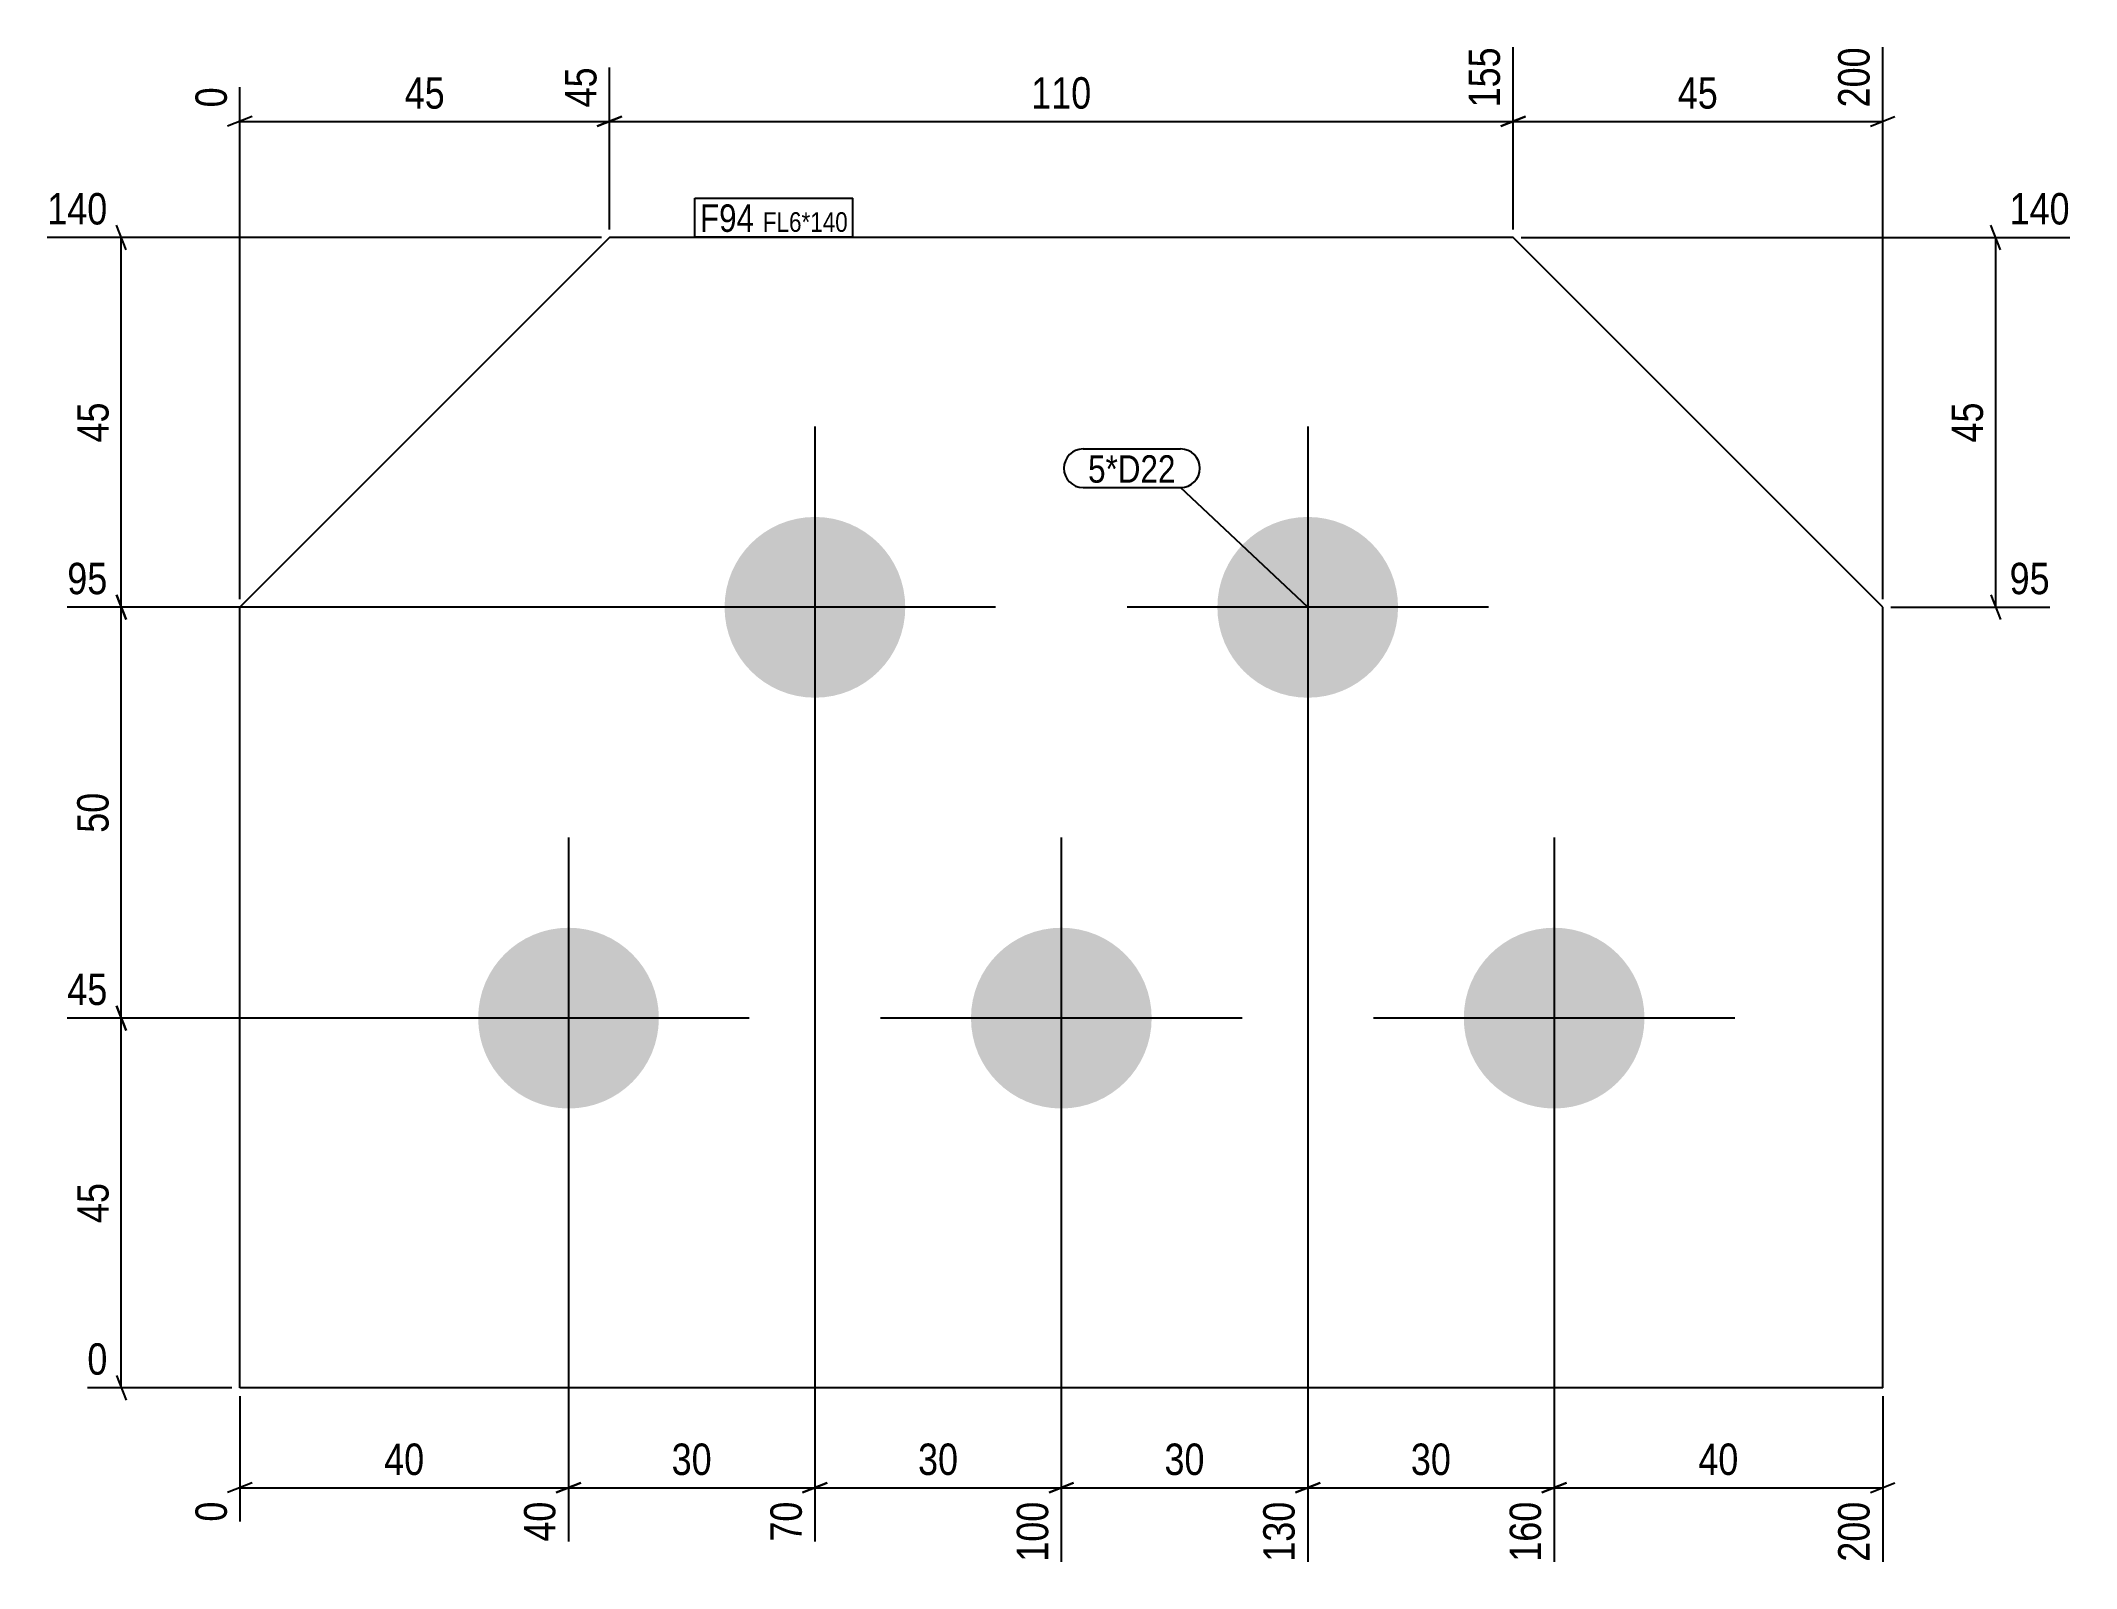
# Model space of a CAD drawing. Header units: millimetres. Extents: x 2 to 250, y 2 to 188.
import ezdxf

# ---------------------------------------------------------------- set-up
doc = ezdxf.new("R2010")
doc.units = ezdxf.units.MM
for name, color, linetype in [('MÅLSÆTNING', 7, 'Continuous'), ('STÅL', 7, 'Continuous'), ('TEKST', 7, 'Continuous')]:
    doc.layers.add(name, color=color, linetype=linetype)
doc.styles.add('Arial Narrow', font='ARIALN.TTF', dxfattribs={"height": 0.2})

msp = doc.modelspace()

# ---------------------------------------------------------------- hatches: boundary and pattern name
at = {"layer": 'STÅL', "linetype": 'Continuous'}
for points in [[(96.46, 108.16, -1), (96.46, 130.16, -1)], [(156.46, 108.16, -1), (156.46, 130.16, -1)], [(66.46, 58.16, -1), (66.46, 80.16, -1)], [(126.46, 58.16, -1), (126.46, 80.16, -1)], [(186.46, 58.16, -1), (186.46, 80.16, -1)]]:
    msp.add_hatch(color=3, dxfattribs=at).paths.add_polyline_path(points)

# ---------------------------------------------------------------- linework, layer by layer
at = {"layer": 'MÅLSÆTNING', "color": 7, "linetype": 'Continuous'}
for p, q in [((181.46, 165.16), (181.46, 187.32)), ((181.46, 165.16), (181.46, 187.32)), ((226.46, 120.16), (226.46, 187.32)), ((71.46, 165.16), (71.46, 184.88)), ((71.46, 165.16), (71.46, 184.88)), ((26.46, 120.16), (26.46, 182.45)), ((27.96, 178.91), (24.96, 177.71)), ((72.96, 178.91), (69.96, 177.71)), ((69.96, 177.71), (72.96, 178.91)), ((182.96, 178.91), (179.96, 177.71)), ((179.96, 177.71), (182.96, 178.91)), ((224.96, 177.71), (227.96, 178.91)), ((26.46, 178.31), (71.46, 178.31)), ((71.46, 178.31), (181.46, 178.31)), ((181.46, 178.31), (226.46, 178.31)), ((70.46, 164.16), (3, 164.16)), ((12.61, 162.66), (11.41, 165.66)), ((12.01, 119.16), (12.01, 164.16)), ((182.46, 164.16), (249.23, 164.16)), ((240.82, 162.66), (239.62, 165.66)), ((240.22, 119.16), (240.22, 164.16)), ((95.46, 119.16), (5.44, 119.16)), ((95.46, 119.16), (5.44, 119.16)), ((11.41, 120.66), (12.61, 117.66)), ((12.61, 117.66), (11.41, 120.66)), ((12.01, 69.16), (12.01, 119.16)), ((227.46, 119.16), (246.8, 119.16)), ((239.62, 120.66), (240.82, 117.66)), ((96.46, 118.16), (96.46, 5.44)), ((96.46, 118.16), (96.46, 5.44)), ((156.46, 118.16), (156.46, 3)), ((156.46, 118.16), (156.46, 3)), ((11.41, 70.66), (12.61, 67.66)), ((12.61, 67.66), (11.41, 70.66)), ((65.46, 69.16), (5.44, 69.16)), ((65.46, 69.16), (5.44, 69.16)), ((12.01, 24.16), (12.01, 69.16)), ((66.46, 68.16), (66.46, 5.44)), ((66.46, 68.16), (66.46, 5.44)), ((126.46, 68.16), (126.46, 3)), ((126.46, 68.16), (126.46, 3)), ((186.46, 68.16), (186.46, 3)), ((11.41, 25.66), (12.61, 22.66)), ((25.46, 24.16), (7.88, 24.16)), ((26.46, 23.16), (26.46, 7.88)), ((226.46, 23.16), (226.46, 3)), ((27.96, 12.61), (24.96, 11.41)), ((67.96, 12.61), (64.96, 11.41)), ((64.96, 11.41), (67.96, 12.61)), ((97.96, 12.61), (94.96, 11.41)), ((94.96, 11.41), (97.96, 12.61)), ((127.96, 12.61), (124.96, 11.41)), ((124.96, 11.41), (127.96, 12.61)), ((157.96, 12.61), (154.96, 11.41)), ((154.96, 11.41), (157.96, 12.61)), ((184.96, 11.41), (187.96, 12.61)), ((224.96, 11.41), (227.96, 12.61)), ((26.46, 12.01), (66.46, 12.01)), ((66.46, 12.01), (96.46, 12.01)), ((96.46, 12.01), (126.46, 12.01)), ((126.46, 12.01), (156.46, 12.01)), ((156.46, 12.01), (186.46, 12.01))]:
    msp.add_line(p, q, dxfattribs=at)
at = {"layer": 'STÅL', "color": 2, "linetype": 'Continuous'}
for p, q in [((71.46, 164.16), (26.46, 119.16)), ((181.46, 164.16), (71.46, 164.16)), ((226.46, 119.16), (181.46, 164.16)), ((26.46, 24.16), (26.46, 119.16)), ((226.46, 24.16), (226.46, 119.16)), ((226.46, 24.16), (26.46, 24.16))]:
    msp.add_line(p, q, dxfattribs=at)
at = {"layer": 'STÅL', "color": 3, "linetype": 'Continuous'}
for p, q in [((96.46, 141.16), (96.46, 97.16)), ((156.46, 141.16), (156.46, 97.16)), ((118.46, 119.16), (74.46, 119.16)), ((178.46, 119.16), (134.46, 119.16)), ((66.46, 91.16), (66.46, 47.16)), ((126.46, 91.16), (126.46, 47.16)), ((186.46, 91.16), (186.46, 47.16)), ((88.46, 69.16), (44.46, 69.16)), ((148.46, 69.16), (104.46, 69.16)), ((208.46, 69.16), (164.46, 69.16))]:
    msp.add_line(p, q, dxfattribs=at)

# ---------------------------------------------------------------- wipeouts: each hides what was drawn before it
at = {"color": 0}
msp.add_wipeout([(140.38, 134.33), (140.38, 137.83), (129.72, 137.83), (129.72, 134.33)], dxfattribs=at).dxf.layer = 'TEKST'

# ---------------------------------------------------------------- next in the draw order: wipeouts: each hides what was drawn before it
at = {"color": 0, "linetype": 'Continuous'}
for points in [[(180.66, 188.12), (175.06, 188.12), (175.06, 179.21), (180.66, 179.21)], [(225.66, 188.12), (220.06, 188.12), (220.06, 179.21), (225.66, 179.21)], [(70.66, 185.68), (65.06, 185.68), (65.06, 179.21), (70.66, 179.21)], [(25.66, 183.25), (20.06, 183.25), (20.06, 179.21), (25.66, 179.21)], [(11.11, 164.96), (11.11, 170.56), (2.2, 170.56), (2.2, 164.96)], [(250.03, 164.96), (250.03, 170.56), (241.12, 170.56), (241.12, 164.96)], [(11.11, 119.96), (11.11, 125.56), (4.64, 125.56), (4.64, 119.96)], [(247.6, 119.96), (247.6, 125.56), (241.12, 125.56), (241.12, 119.96)], [(11.11, 69.96), (11.11, 75.56), (4.64, 75.56), (4.64, 69.96)], [(11.11, 24.96), (11.11, 30.56), (7.07, 30.56), (7.07, 24.96)], [(25.66, 11.11), (20.06, 11.11), (20.06, 7.07), (25.66, 7.07)], [(65.66, 11.11), (60.06, 11.11), (60.06, 4.64), (65.66, 4.64)], [(95.66, 11.11), (90.06, 11.11), (90.06, 4.64), (95.66, 4.64)], [(125.66, 11.11), (120.06, 11.11), (120.06, 2.2), (125.66, 2.2)], [(155.66, 11.11), (150.06, 11.11), (150.06, 2.2), (155.66, 2.2)], [(185.66, 11.11), (180.06, 11.11), (180.06, 2.2), (185.66, 2.2)]]:
    msp.add_wipeout(points, dxfattribs=at).dxf.layer = 'MÅLSÆTNING'
at = {"color": 0}
for points, layer in [([(52.2, 179.06), (52.2, 184.66), (45.72, 184.66), (45.72, 179.06)], 'MÅLSÆTNING'), ([(130.92, 179.06), (130.92, 184.66), (122, 184.66), (122, 179.06)], 'MÅLSÆTNING'), ([(207.2, 179.06), (207.2, 184.66), (200.72, 184.66), (200.72, 179.06)], 'MÅLSÆTNING'), ([(11.26, 144.9), (5.66, 144.9), (5.66, 138.42), (11.26, 138.42)], 'MÅLSÆTNING'), ([(239.47, 144.9), (233.87, 144.9), (233.87, 138.42), (239.47, 138.42)], 'MÅLSÆTNING'), ([(11.26, 97.4), (5.66, 97.4), (5.66, 90.92), (11.26, 90.92)], 'MÅLSÆTNING'), ([(11.26, 49.9), (5.66, 49.9), (5.66, 43.42), (11.26, 43.42)], 'MÅLSÆTNING'), ([(49.7, 12.76), (49.7, 18.36), (43.22, 18.36), (43.22, 12.76)], 'MÅLSÆTNING'), ([(84.7, 12.76), (84.7, 18.36), (78.22, 18.36), (78.22, 12.76)], 'MÅLSÆTNING'), ([(114.7, 12.76), (114.7, 18.36), (108.22, 18.36), (108.22, 12.76)], 'MÅLSÆTNING'), ([(144.7, 12.76), (144.7, 18.36), (138.22, 18.36), (138.22, 12.76)], 'MÅLSÆTNING'), ([(174.7, 12.76), (174.7, 18.36), (168.22, 18.36), (168.22, 12.76)], 'MÅLSÆTNING'), ([(89.07, 164.86), (89.07, 168.36), (82.46, 168.36), (82.46, 164.86)], 'TEKST'), ([(140.38, 134.33), (140.38, 137.83), (129.72, 137.83), (129.72, 134.33)], 'TEKST')]:
    msp.add_wipeout(points, dxfattribs=at).dxf.layer = layer

# ---------------------------------------------------------------- next in the draw order: linework, layer by layer
at = {"layer": 'MÅLSÆTNING', "color": 7, "linetype": 'Continuous'}
for p, q in [((186.46, 68.16), (186.46, 3)), ((187.96, 12.61), (184.96, 11.41)), ((186.46, 12.01), (226.46, 12.01))]:
    msp.add_line(p, q, dxfattribs=at)
at = {"layer": 'TEKST', "color": 7, "linetype": 'Continuous'}
for p, q in [((129.12, 138.43), (140.98, 138.43)), ((129.12, 133.73), (140.98, 133.73)), ((156.46, 119.16), (140.98, 133.73))]:
    msp.add_line(p, q, dxfattribs=at)
for centre, start, end in [((129.12, 136.08), 90, 270), ((140.98, 136.08), 270, 90)]:
    msp.add_arc(centre, 2.35, start, end, dxfattribs=at)

# ---------------------------------------------------------------- next in the draw order: texts
at = {"layer": 'MÅLSÆTNING', "color": 3, "linetype": 'Continuous', "style": 'Arial Narrow'}
for s, height, p in [('155', 3.818, (179.86, 180.01)), ('200', 3.818, (224.86, 180.01)), ('45', 3.818, (69.86, 180.01)), ('0', 3.82, (24.86, 180.01)), ('0', 3.82, (24.86, 7.88)), ('40', 3.818, (64.86, 5.44)), ('70', 3.818, (94.86, 5.44)), ('100', 3.818, (124.86, 3)), ('130', 3.818, (154.86, 3)), ('160', 3.818, (184.86, 3))]:
    msp.add_text(s, height=height, rotation=90.0002, dxfattribs=at).set_placement(p)
at = {"layer": 'MÅLSÆTNING', "color": 3, "style": 'Arial Narrow'}
for s, p in [('45', (46.52, 179.86)), ('110', (122.8, 179.86)), ('45', (201.52, 179.86)), ('40', (44.02, 13.56)), ('30', (79.02, 13.56)), ('30', (109.02, 13.56)), ('30', (139.02, 13.56)), ('30', (169.02, 13.56))]:
    msp.add_text(s, height=3.818, dxfattribs=at).set_placement(p)
at = {"layer": 'MÅLSÆTNING', "color": 3, "linetype": 'Continuous', "style": 'Arial Narrow'}
for s, height, p in [('140', 3.818, (3, 165.76)), ('140', 3.818, (241.92, 165.76)), ('95', 3.818, (5.44, 120.76)), ('95', 3.818, (241.92, 120.76)), ('45', 3.818, (5.44, 70.76)), ('0', 3.82, (7.88, 25.76))]:
    msp.add_text(s, height=height, dxfattribs=at).set_placement(p)
at = {"layer": 'MÅLSÆTNING', "color": 3, "style": 'Arial Narrow'}
for s, p in [('45', (10.46, 139.22)), ('45', (238.67, 139.22)), ('50', (10.46, 91.72)), ('45', (10.46, 44.22))]:
    msp.add_text(s, height=3.818, rotation=90.0002, dxfattribs=at).set_placement(p)
at = {"layer": 'TEKST', "color": 3, "style": 'Arial Narrow'}
msp.add_text('5*D22', height=3.34, dxfattribs=at).set_placement((129.72, 134.33))

# ---------------------------------------------------------------- next in the draw order: wipeouts: each hides what was drawn before it
at = {"color": 0}
msp.add_wipeout([(89.07, 164.86), (89.07, 168.36), (82.46, 168.36), (82.46, 164.86)], dxfattribs=at).dxf.layer = 'TEKST'

# ---------------------------------------------------------------- next in the draw order: linework, layer by layer
at = {"layer": 'TEKST', "color": 7, "linetype": 'Continuous'}
for p, q in [((81.86, 168.96), (101.07, 168.96)), ((81.86, 164.26), (81.86, 168.96))]:
    msp.add_line(p, q, dxfattribs=at)

# ---------------------------------------------------------------- next in the draw order: wipeouts: each hides what was drawn before it
at = {"color": 0}
for points, layer in [([(209.7, 12.76), (209.7, 18.36), (203.22, 18.36), (203.22, 12.76)], 'MÅLSÆTNING'), ([(100.47, 164.86), (100.47, 167.36), (90.12, 167.36), (90.12, 164.86)], 'TEKST')]:
    msp.add_wipeout(points, dxfattribs=at).dxf.layer = layer
at = {"color": 0, "linetype": 'Continuous'}
msp.add_wipeout([(225.66, 11.11), (220.06, 11.11), (220.06, 2.2), (225.66, 2.2)], dxfattribs=at).dxf.layer = 'MÅLSÆTNING'

# ---------------------------------------------------------------- next in the draw order: texts
at = {"layer": 'MÅLSÆTNING', "color": 3, "style": 'Arial Narrow'}
msp.add_text('40', height=3.818, dxfattribs=at).set_placement((204.02, 13.56))
at = {"layer": 'MÅLSÆTNING', "color": 3, "linetype": 'Continuous', "style": 'Arial Narrow'}
msp.add_text('200', height=3.818, rotation=90.0002, dxfattribs=at).set_placement((224.86, 3))

# ---------------------------------------------------------------- next in the draw order: wipeouts: each hides what was drawn before it
at = {"color": 0}
msp.add_wipeout([(100.47, 164.86), (100.47, 167.36), (90.12, 167.36), (90.12, 164.86)], dxfattribs=at).dxf.layer = 'TEKST'

# ---------------------------------------------------------------- next in the draw order: linework, layer by layer
at = {"layer": 'TEKST', "color": 7, "linetype": 'Continuous'}
for p, q in [((101.07, 164.26), (101.07, 168.96)), ((81.86, 164.26), (101.07, 164.26))]:
    msp.add_line(p, q, dxfattribs=at)

# ---------------------------------------------------------------- next in the draw order: texts
at = {"layer": 'TEKST', "color": 3, "style": 'Arial Narrow'}
for s, height, p in [('F94', 3.34, (82.46, 164.86)), ('FL6*140', 2.386, (90.12, 164.86))]:
    msp.add_text(s, height=height, dxfattribs=at).set_placement(p)

doc.saveas('drawing.dxf')
